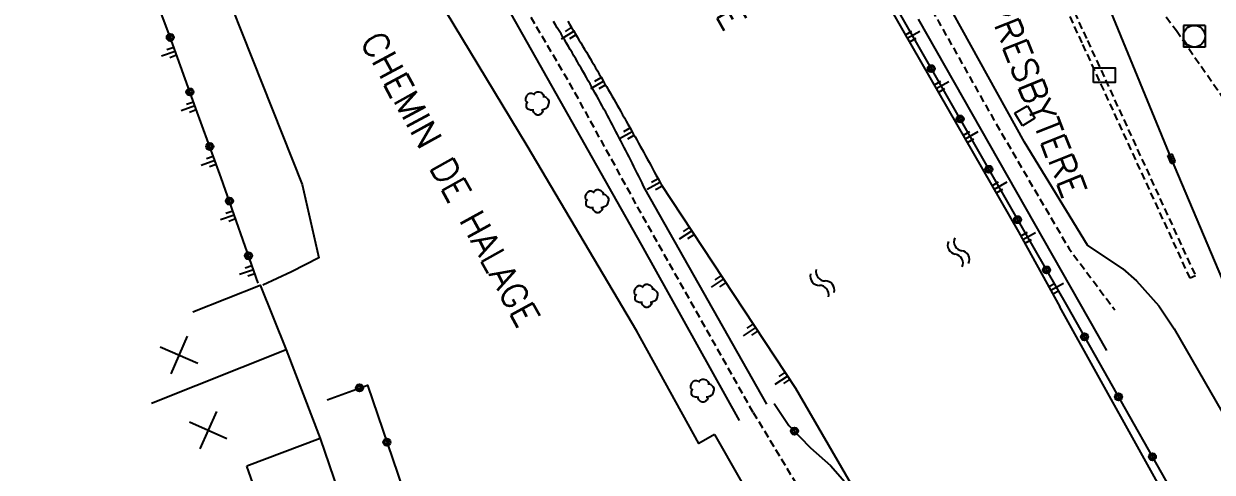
# Model space of a CAD drawing. Header units: millimetres. Extents: x 119599 to 135000, y 124063 to 131000.
# Drawn here: x 134327.8 to 134409.7, y 130255.5 to 130286.5 of the extents above; entities that cross this region are included whole.
import ezdxf
from ezdxf.enums import TextEntityAlignment as Align

# ---------------------------------------------------------------- set-up
doc = ezdxf.new("R2010")
doc.units = ezdxf.units.MM
doc.linetypes.add('DASHED', pattern=[0.75, 0.5, -0.25])
doc.layers.get('0').update_dxf_attribs({"linetype": 'CONTINUOUS'})
for name, color, linetype in [('W0001', 6, 'DASHED'), ('W0008', 7, 'CONTINUOUS'), ('W0100', 7, 'CONTINUOUS'), ('W0112', 1, 'DASHED'), ('W0211', 2, 'CONTINUOUS'), ('W0300', 7, 'CONTINUOUS'), ('W0322', 7, 'CONTINUOUS'), ('W0400', 7, 'CONTINUOUS'), ('W0420', 7, 'CONTINUOUS'), ('W0500', 5, 'DASHED'), ('W0515', 5, 'CONTINUOUS'), ('W0989', 7, 'CONTINUOUS'), ('W0991', 7, 'CONTINUOUS'), ('W1102', 7, 'CONTINUOUS'), ('W1471', 7, 'CONTINUOUS')]:
    doc.layers.add(name, color=color, linetype=linetype)
doc.styles.get("Standard").update_dxf_attribs({"font": 'romans.shx', "width": 0.85})

# ---------------------------------------------------------------- blocks, each defined once
blk = doc.blocks.new('T300')
for p, q in [((-0.8, 0.514), (-0.857, 0.343)), ((-0.857, 0.343), (-0.857, 0.171)), ((-0.857, 0.171), (-0.743, 0.057)), ((-0.686, 0.629), (-0.8, 0.514)), ((-0.8, -0.057), (-0.743, 0.057)), ((-0.743, 0.057), (-0.686, 0.114)), ((-0.571, 0.686), (-0.686, 0.629)), ((-0.457, 0.686), (-0.571, 0.686)), ((-0.286, 0.629), (-0.457, 0.686)), ((-0.286, 0.629), (-0.171, 0.743)), ((-0.229, 0.571), (-0.286, 0.629)), ((-0.171, 0.743), (-0.057, 0.8)), ((-0.057, 0.8), (0.057, 0.8)), ((0.057, 0.8), (0.229, 0.743)), ((0.229, 0.743), (0.343, 0.629)), ((0.343, 0.629), (0.4, 0.514)), ((0.457, 0.457), (0.343, 0.457)), ((0.4, 0.514), (0.4, 0.457)), ((0.571, 0.4), (0.457, 0.457)), ((0.571, 0.4), (0.686, 0.286)), ((0.686, 0.286), (0.743, 0.171)), ((0.743, 0.057), (0.686, -0.171)), ((0.743, 0.171), (0.743, 0.057)), ((-0.8, -0.171), (-0.8, -0.057)), ((-0.8, -0.229), (-0.8, -0.171)), ((-0.743, -0.343), (-0.8, -0.229)), ((-0.686, -0.4), (-0.743, -0.343)), ((-0.514, -0.457), (-0.686, -0.4)), ((-0.4, -0.457), (-0.514, -0.457)), ((-0.4, -0.457), (-0.343, -0.457)), ((-0.343, -0.457), (-0.343, -0.4)), ((-0.343, -0.514), (-0.343, -0.457)), ((-0.286, -0.629), (-0.343, -0.514)), ((-0.171, -0.743), (-0.286, -0.629)), ((-0.057, -0.8), (-0.171, -0.743)), ((0.057, -0.8), (-0.057, -0.8)), ((0.171, -0.743), (0.057, -0.8)), ((0.229, -0.686), (0.171, -0.743)), ((0.286, -0.457), (0.229, -0.457)), ((0.286, -0.629), (0.229, -0.686)), ((0.457, -0.4), (0.286, -0.457)), ((0.343, -0.514), (0.286, -0.629)), ((0.343, -0.514), (0.343, -0.457)), ((0.571, -0.343), (0.457, -0.4)), ((0.629, -0.286), (0.571, -0.343)), ((0.686, -0.171), (0.629, -0.286))]:
    blk.add_line(p, q)
blk = doc.blocks.new('t991o')
at = {"color": 0, "linetype": 'Continuous'}
for p, q in [((-1, 1), (1, -1)), ((-1, -1), (1, 1))]:
    blk.add_line(p, q, dxfattribs=at)
blk = doc.blocks.new('T400')
for p, q in [((-0.15, 0.3), (0.15, 0.3)), ((-0.15, -0.25), (-0.15, 0.3)), ((-0.15, 0.15), (0.15, 0.15)), ((-0.15, 0), (0.15, 0)), ((0.15, 0.3), (0.15, -0.25)), ((-0.15, -0.15), (0.15, -0.15)), ((-0.15, -0.25), (-0.15, -0.3)), ((-0.15, -0.3), (0.15, -0.3)), ((0.15, -0.3), (0.15, -0.25))]:
    blk.add_line(p, q)
blk = doc.blocks.new('T420')
for p, q in [((0.75, 0.75), (-0.75, 0.75)), ((-0.75, 0.75), (-0.75, -0.75)), ((0.75, 0.75), (0.75, -0.75)), ((0.75, -0.75), (-0.75, -0.75))]:
    blk.add_line(p, q)
blk.add_ellipse((0, 0), major_axis=(-0.53, 0.53), ratio=1, start_param=3.926991, end_param=10.210176)
blk = doc.blocks.new('t322o')
at = {"color": 0, "linetype": 'Continuous'}
for radius in [0.25, 0.15]:
    blk.add_circle((0, 0), radius, dxfattribs=at)
blk = doc.blocks.new('t112o')
at = {"color": 0, "linetype": 'Continuous'}
for p, q in [((-0.5, 0.5), (0.5, 0.5)), ((-0.5, -0.5), (-0.5, 0.5)), ((0.5, 0.5), (0.5, -0.5)), ((0.5, -0.5), (-0.5, -0.5))]:
    blk.add_line(p, q, dxfattribs=at)
blk = doc.blocks.new('t211o')
at = {"color": 0, "linetype": 'Continuous'}
for p, q in [((0, 1), (0, 0)), ((-0.289, 0.5), (-0.289, 0)), ((0.289, 0.5), (0.289, 0))]:
    blk.add_line(p, q, dxfattribs=at)
blk = doc.blocks.new('t500o')
at = {"color": 0, "linetype": 'Continuous'}
for centre, start, end in [((-0.5, 0.625), 216.8699, 323.1301), ((0.5, -0.125), 36.8699, 143.1301), ((0.5, -0.625), 36.8699, 143.1301), ((-0.5, 0.125), 216.8699, 323.1301)]:
    blk.add_arc(centre, 0.625, start, end, dxfattribs=at)
blk = doc.blocks.new('T1471')
at = {"color": 0, "linetype": 'Continuous', "flags": 128}
blk.add_lwpolyline([(-0.75, -0.5), (-0.75, 0.5), (0.75, 0.5), (0.75, -0.5), (-0.75, -0.5)], dxfattribs=at)

msp = doc.modelspace()

# ---------------------------------------------------------------- linework, layer by layer
at = {"layer": 'W0001'}
for points in [[(134358.075, 130400.308), (134360.576, 130394.876), (134361.099, 130393.066), (134362.052, 130389.467), (134363.092, 130385.886), (134364.946, 130381.784), (134369.7, 130371.934), (134376.98, 130356.27), (134382.009, 130344.912), (134387.852, 130330.339), (134393.222, 130316.712), (134398.3, 130303.988), (134405.16, 130288.759), (134407.208, 130286.016), (134413.307, 130277.247), (134415.304, 130271.972), (134417.774, 130265.599), (134420.532, 130258.34), (134423.813, 130245.082), (134426.702, 130237.967), (134430.25, 130230.123), (134437.531, 130226.904), (134445.496, 130220.7)], [(134378.029, 130259.68), (134381.375, 130254.154), (134381.983, 130250.493), (134384.094, 130246.58), (134379.703, 130228.774)]]:
    msp.add_lwpolyline(points, dxfattribs=at)
at = {"layer": 'W0001', "flags": 128}
for points in [[(134287.763, 130364.165), (134301.867, 130361.677), (134304.695, 130359.236), (134311.213, 130357.19), (134315.76, 130355.542), (134321.894, 130353.111), (134326.25, 130351.224), (134332.083, 130348.416), (134337.71, 130345.36), (134341.84, 130342.86), (134346.706, 130339.649), (134350.54, 130336.883), (134355.65, 130332.864), (134359.058, 130329.954), (134362.549, 130326.733), (134366.406, 130322.994), (134369.212, 130320.122), (134374.113, 130314.427), (134377.08, 130310.303), (134380.716, 130304.479), (134386.149, 130294.915), (134390.838, 130286.594), (134394.648, 130279.817), (134399.813, 130270.967), (134402.957, 130266.757)], [(134378.029, 130259.68), (134370.247, 130273.532), (134365.539, 130282.124), (134362.124, 130287.953), (134359.241, 130292.516), (134355.687, 130297.556), (134351.32, 130303.294), (134348.781, 130306.35), (134346.085, 130309.358), (134344.283, 130311.223), (134341.908, 130313.379), (134339.256, 130315.484), (134336.917, 130317.012), (134333.999, 130318.149), (134331.433, 130317.572), (134334.331, 130314.608), (134336.704, 130311.618), (134337.522, 130310.356), (134341.936, 130300.453)]]:
    msp.add_lwpolyline(points, dxfattribs=at)
at = {"layer": 'W0008'}
for points in [[(134410.845, 130267.759), (134406.876, 130277.176), (134394.069, 130308.333), (134377.81, 130349.283)], [(134403.529, 130269.575), (134404.461, 130268.761), (134405.994, 130267.035), (134407.05, 130265.444), (134412.027, 130256.814), (134412.382, 130256.24), (134413.066, 130255.729), (134413.799, 130255.563), (134414.476, 130255.832), (134415.043, 130256.499), (134415.133, 130257.299), (134414.729, 130258.485), (134410.8, 130267.777)], [(134375.378, 130258.144), (134382.345, 130245.902), (134372.741, 130243.071), (134363.864, 130240.755), (134356.253, 130239.071), (134354.693, 130238.81), (134337.266, 130235.395)]]:
    msp.add_lwpolyline(points, dxfattribs=at)
at = {"layer": 'W0008', "flags": 128}
for points in [[(134403.529, 130269.575), (134403.529, 130269.575), (134401.078, 130271.211), (134396.73, 130278.326), (134387.432, 130295.166)], [(134375.38, 130258.141), (134374.288, 130257.522), (134370.017, 130265.287), (134362.463, 130278.07), (134354.045, 130292.006)], [(134359.636, 130290.211), (134370.331, 130271.211), (134377.075, 130259.115)], [(134378.983, 130260.245), (134370.591, 130275.068), (134370.482, 130275.292), (134370.373, 130275.516), (134370.263, 130275.739), (134370.153, 130275.963), (134370.042, 130276.186), (134369.931, 130276.408), (134369.82, 130276.631), (134369.708, 130276.853), (134369.596, 130277.076), (134369.484, 130277.298), (134369.371, 130277.519), (134369.258, 130277.741), (134369.144, 130277.962), (134369.03, 130278.183), (134368.916, 130278.404), (134368.801, 130278.625), (134368.686, 130278.845), (134368.57, 130279.065), (134368.454, 130279.285), (134368.338, 130279.505), (134368.221, 130279.725), (134368.104, 130279.944), (134367.986, 130280.163), (134367.868, 130280.382), (134367.75, 130280.601), (134367.631, 130280.819), (134367.512, 130281.037), (134367.392, 130281.255), (134367.272, 130281.473), (134367.152, 130281.691), (134367.031, 130281.908), (134366.91, 130282.125), (134366.788, 130282.342), (134366.667, 130282.559), (134366.544, 130282.775), (134366.422, 130282.992), (134366.298, 130283.208), (134366.175, 130283.423), (134366.051, 130283.639), (134365.927, 130283.854), (134365.802, 130284.07), (134365.677, 130284.285), (134365.552, 130284.499), (134365.426, 130284.714), (134365.3, 130284.928), (134365.173, 130285.142), (134365.046, 130285.356), (134364.918, 130285.57), (134364.791, 130285.783), (134364.662, 130285.996), (134364.534, 130286.209), (134364.405, 130286.422), (134364.275, 130286.635)], [(134389.409, 130286.813), (134397.437, 130272.694), (134402.385, 130263.939)]]:
    msp.add_lwpolyline(points, dxfattribs=at)
at = {"layer": 'W0100'}
msp.add_lwpolyline([(134339.417, 130266.607), (134344.059, 130268.465), (134345.845, 130264.004), (134348.179, 130257.88), (134354.143, 130240.437), (134349.052, 130239.332), (134345.896, 130248.073), (134340.242, 130246.093), (134335.161, 130244.379), (134331.278, 130243.037), (134333.706, 130236.118)], dxfattribs=at)
at = {"layer": 'W0112'}
for points in [[(134386.366, 130314.826), (134386.721, 130315.012), (134392.664, 130303.638), (134401.077, 130285.336)], [(134408.162, 130268.927), (134400.713, 130285.169), (134392.305, 130303.461)], [(134401.077, 130285.336), (134408.525, 130269.094), (134408.162, 130268.927)]]:
    msp.add_lwpolyline(points, dxfattribs=at)
at = {"layer": 'W0211'}
for p, q in [((134399.17, 130266.969), (134399.17, 130266.969)), ((134380.948, 130261.342), (134380.948, 130261.342))]:
    msp.add_line(p, q, dxfattribs=at)
at = {"layer": 'W0211', "flags": 128}
msp.add_lwpolyline([(134330.324, 130316.442), (134333.408, 130307.328), (134337.957, 130298.061), (134346.945, 130275.404), (134348.091, 130270.351), (134346.218, 130269.38), (134344.239, 130268.452)], dxfattribs=at)
at = {"layer": 'W0211'}
for points in [[(134445.755, 130189.42), (134440.965, 130195.504), (134436.938, 130201.315), (134432.951, 130207.499), (134424.165, 130222.275), (134418.307, 130232.515), (134399.17, 130266.969)], [(134380.948, 130261.342), (134410.577, 130210.22), (134436.769, 130163.797), (134439.96, 130158.817), (134445.743, 130151.403), (134451.79, 130145.3), (134458.419, 130139.442), (134466.737, 130133.89), (134474.534, 130129.762), (134484.525, 130125.594), (134494.088, 130122.809), (134630.031, 130105.102), (134705.076, 130095.518), (134824.035, 130081.245), (134923.981, 130076.651), (134946.132, 130073.555)]]:
    msp.add_lwpolyline(points, dxfattribs=at)
at = {"layer": 'W0322', "flags": 128}
for points in [[(134378.616, 130303.879), (134396.677, 130272.255), (134399.714, 130266.954)], [(134343.91, 130268.596), (134341.366, 130275.863), (134339.618, 130280.636), (134337.825, 130285.632), (134335.923, 130290.72), (134334.766, 130293.071), (134333.625, 130295.392), (134332.529, 130297.436), (134331.713, 130298.658)]]:
    msp.add_lwpolyline(points, dxfattribs=at)
at = {"layer": 'W0322'}
for points in [[(134399.714, 130266.954), (134419.973, 130231.095), (134420.87, 130230.259), (134422.16, 130228.799), (134423.245, 130227.18)], [(134348.671, 130260.551), (134351.454, 130261.565), (134354.223, 130253.38)], [(134379.478, 130260.3), (134380.504, 130258.774), (134381.987, 130257.24), (134383.366, 130256.024), (134384.525, 130254.691), (134385.841, 130252.724), (134403.295, 130222.254), (134401.875, 130221.471)]]:
    msp.add_lwpolyline(points, dxfattribs=at)
at = {"layer": 'W0515', "flags": 128}
for points in [[(134377.367, 130305.296), (134388.346, 130286.013), (134396.325, 130272.14), (134399.17, 130266.969)], [(134365.253, 130286.666), (134365.383, 130286.453), (134365.512, 130286.239), (134365.641, 130286.025), (134365.769, 130285.812), (134365.898, 130285.598), (134366.026, 130285.384), (134366.154, 130285.17), (134366.282, 130284.955), (134366.409, 130284.741), (134366.537, 130284.527), (134366.664, 130284.312), (134366.791, 130284.097), (134366.917, 130283.882), (134367.044, 130283.667), (134367.17, 130283.452), (134367.296, 130283.237), (134367.422, 130283.022), (134367.548, 130282.806), (134367.673, 130282.59), (134367.798, 130282.375), (134367.923, 130282.159), (134368.048, 130281.943), (134368.173, 130281.727), (134368.297, 130281.511), (134368.421, 130281.294), (134368.545, 130281.078), (134368.669, 130280.861), (134368.792, 130280.644), (134368.915, 130280.427), (134369.038, 130280.21), (134369.161, 130279.993), (134369.284, 130279.776), (134369.406, 130279.559), (134369.528, 130279.341), (134369.65, 130279.124), (134369.772, 130278.906), (134369.894, 130278.688), (134370.015, 130278.47), (134370.136, 130278.252), (134370.257, 130278.034), (134370.378, 130277.815), (134370.498, 130277.597), (134370.618, 130277.378), (134370.738, 130277.159), (134370.858, 130276.941), (134370.978, 130276.722), (134371.097, 130276.502), (134371.216, 130276.283), (134371.335, 130276.064), (134371.454, 130275.844), (134371.572, 130275.625), (134371.691, 130275.405), (134380.948, 130261.342)]]:
    msp.add_lwpolyline(points, dxfattribs=at)
at = {"layer": 'W1102'}
for p, q in [((134345.845, 130264.004), (134336.562, 130260.288)), ((134348.179, 130257.88), (134343.135, 130255.958)), ((134345.896, 130248.073), (134343.135, 130255.958))]:
    msp.add_line(p, q, dxfattribs=at)

# ---------------------------------------------------------------- block references
at = {"layer": 'W0112', "rotation": 300.9454335509041}
msp.add_blockref('t112o', (134396.765, 130280.142), dxfattribs=at)
at = {"layer": 'W0211'}
for p, rotation in [((134365.672, 130285.974), 121.0400470689021), ((134388.663, 130285.462), 299.9058189299071), ((134338.194, 130284.606), 109.7428771921846), ((134367.708, 130282.531), 120.1253985717499), ((134390.657, 130281.995), 299.9058189299071), ((134339.545, 130280.841), 109.7428771921846), ((134369.688, 130279.055), 119.2107209357058), ((134392.651, 130278.527), 299.9058189299071), ((134340.919, 130277.084), 110.1133933313327), ((134371.613, 130275.549), 118.2964801669036), ((134394.646, 130275.06), 299.9058189299071), ((134342.258, 130273.315), 109.2935983279257), ((134373.8, 130272.201), 123.355987256247), ((134396.63, 130271.587), 298.8173296048859), ((134343.58, 130269.54), 109.2935983279257), ((134375.999, 130268.859), 123.355987256247), ((134398.558, 130268.082), 298.8173296048859), ((134378.199, 130265.518), 123.355987256247), ((134380.398, 130262.177), 123.355987256247)]:
    msp.add_blockref('t211o', p, dxfattribs=dict(at, rotation=rotation))
at = {"layer": 'W0300'}
for p in [(134363.204, 130280.992), (134367.316, 130274.252), (134370.699, 130267.716), (134374.577, 130261.175)]:
    msp.add_blockref('T300', p, dxfattribs=at)
at = {"layer": 'W0322'}
for p, rotation in [((134337.856, 130285.547), 109.7428771921846), ((134390.316, 130283.393), 299.7319585933574), ((134339.207, 130281.782), 109.7428771921846), ((134392.3, 130279.92), 299.7319585933574), ((134340.575, 130278.023), 110.1133933313327), ((134394.284, 130276.446), 299.7319585933574), ((134341.928, 130274.259), 109.2935983279257), ((134396.267, 130272.973), 299.7319585933574), ((134343.249, 130270.484), 109.2935983279257), ((134398.255, 130269.501), 299.8072329830957), ((134400.882, 130264.886), 299.4647804182706), ((134350.902, 130261.364), 20.01955519990362), ((134403.219, 130260.751), 299.4647804182706), ((134380.877, 130258.389), 314.0315677598255), ((134352.788, 130257.622), 288.6906779923924), ((134405.555, 130256.615), 299.4647804182706)]:
    msp.add_blockref('t322o', p, dxfattribs=dict(at, rotation=rotation))
at = {"layer": 'W0400', "rotation": 22.85463302827876}
msp.add_blockref('T400', (134406.876, 130277.176), dxfattribs=at)
at = {"layer": 'W0420'}
msp.add_blockref('T420', (134408.446, 130285.63), dxfattribs=at)
at = {"layer": 'W0500'}
for p, rotation in [((134392.192, 130270.713), 298.41271210678), ((134382.804, 130268.592), 308.0944846397857)]:
    msp.add_blockref('t500o', p, dxfattribs=dict(at, rotation=rotation))
at = {"layer": 'W0991'}
for p, rotation in [((134338.454, 130263.633), 291.8202859215214), ((134340.471, 130258.45), 290.8592308466093)]:
    msp.add_blockref('t991o', p, dxfattribs=dict(at, rotation=rotation))
at = {"layer": 'W1471'}
msp.add_blockref('T1471', (134402.237, 130282.946), dxfattribs=at)

# ---------------------------------------------------------------- texts
at = {"layer": 'W0500'}
msp.add_text('CANAL DU CENTRE', height=1.75, rotation=300.00458, dxfattribs=at).set_placement((134371.446, 130295.719), align=Align.MIDDLE)
at = {"layer": 'W0989'}
for s, rotation, p in [('RUE DU PRESBYTERE', 291.65531, (134395.645, 130286.213)), ('CHEMIN DE HALAGE', 298.79153, (134357.159, 130275.774))]:
    msp.add_text(s, height=1.75, rotation=rotation, dxfattribs=at).set_placement(p, align=Align.MIDDLE)

doc.saveas('drawing.dxf')
